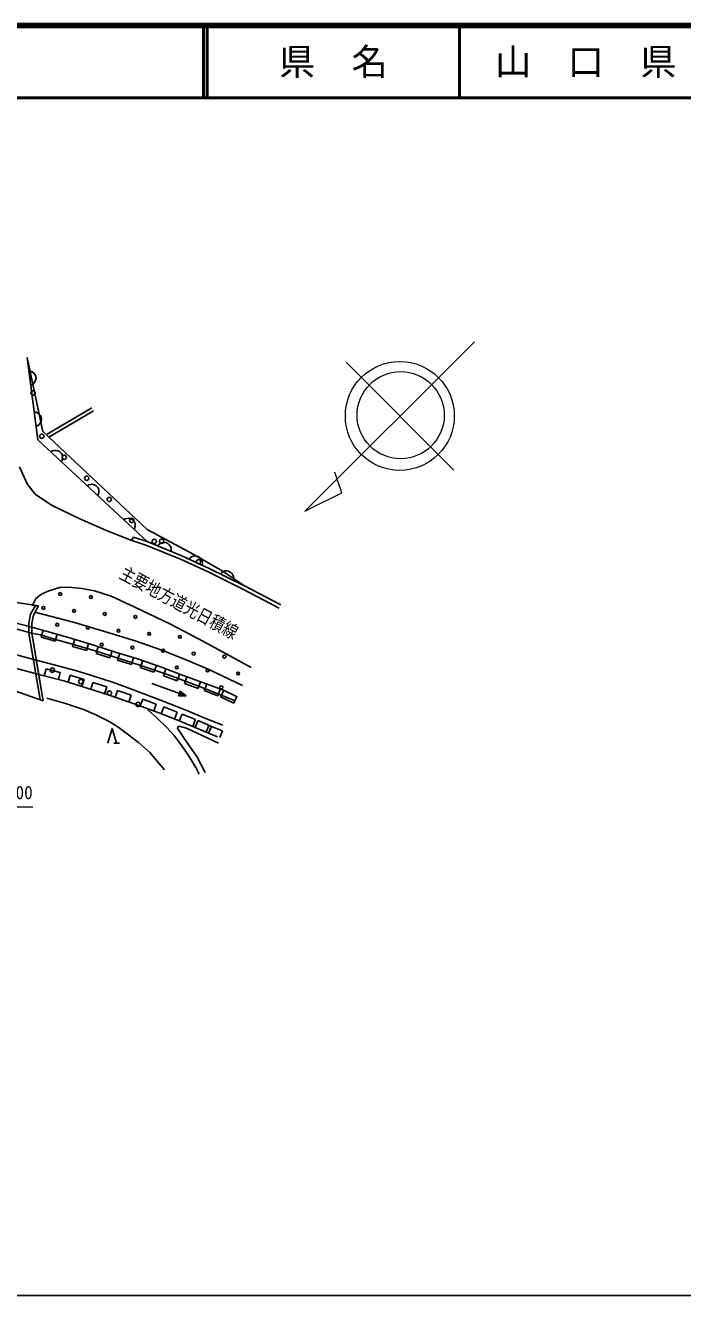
# Model space of a CAD drawing. Units: millimetres, scale not verified. Extents: x 40000 to 680000, y 20000 to 380000.
# Drawn here: x 273216 to 363711, y 205000 to 380000 of the extents above; entities that cross this region are included whole.
import ezdxf
from ezdxf.enums import TextEntityAlignment as Align

# ---------------------------------------------------------------- set-up
doc = ezdxf.new("R2010")
doc.units = ezdxf.units.MM
doc.header["$LTSCALE"] = 1000
for name, color, linetype, lineweight in [('M-BGD', 7, 'Continuous', 25), ('M-BGD-HTXT', 7, 'Continuous', 13), ('M-STR-HTXT', 7, 'Continuous', 13), ('M-TTL', 2, 'Continuous', 140), ('M-TTL-BAND', 7, 'Continuous', 25), ('M-TTL-LINE', 7, 'Continuous', 50)]:
    doc.layers.add(name, color=color, linetype=linetype, lineweight=lineweight)
doc.layers.add('M-BMK-HTXT', color=7, linetype='Continuous')
doc.layers.add('M-TTL-TXT', color=7, linetype='Continuous')
doc.styles.add('ＭＳ ゴシック', font='')
doc.styles.get('ＭＳ ゴシック').set_extended_font_data('MS Gothic')

msp = doc.modelspace()

# ---------------------------------------------------------------- linework, layer by layer
at = {"layer": 'M-BGD'}
for p, q in [((274947, 322916), (273445, 334255)), ((273445, 334255), (275620, 324042)), ((273938, 332364), (273689, 332411)), ((274152, 332271), (273938, 332364)), ((274376, 332099), (274152, 332271)), ((274362, 330685), (274534, 330909)), ((274521, 331916), (274376, 332099)), ((274632, 331689), (274521, 331916)), ((274534, 330909), (274626, 331123)), ((274626, 331123), (274674, 331372)), ((274674, 331372), (274632, 331689)), ((273952, 330429), (274179, 330540)), ((274179, 330540), (274362, 330685)), ((276193, 323698), (282348, 327310)), ((274688, 326694), (274440, 326742)), ((274902, 326602), (274688, 326694)), ((275127, 326430), (274902, 326602)), ((275272, 326247), (275127, 326430)), ((275383, 326020), (275272, 326247)), ((275377, 325454), (275425, 325702)), ((275425, 325702), (275383, 326020)), ((276446, 323267), (282601, 326879)), ((274703, 324759), (274930, 324870)), ((274930, 324870), (275113, 325015)), ((275113, 325015), (275285, 325240)), ((275285, 325240), (275377, 325454)), ((275620, 324042), (285457, 314806)), ((289962, 308874), (274947, 322916)), ((276941, 321379), (276719, 321259)), ((277166, 321443), (276941, 321379)), ((277448, 321453), (277166, 321443)), ((277676, 321404), (277448, 321453)), ((277906, 321299), (277676, 321404)), ((278140, 321080), (277906, 321299)), ((278261, 320858), (278140, 321080)), ((278325, 320633), (278261, 320858)), ((278285, 320123), (278334, 320351)), ((278334, 320351), (278325, 320633)), ((272394, 319170), (273445, 316842)), ((278180, 319893), (278285, 320123)), ((273445, 316842), (274571, 315415)), ((282171, 316763), (281946, 316699)), ((282453, 316772), (282171, 316763)), ((282681, 316723), (282453, 316772)), ((274571, 315415), (276824, 313913)), ((281946, 316699), (281724, 316578)), ((282911, 316618), (282681, 316723)), ((283145, 316399), (282911, 316618)), ((283266, 316177), (283145, 316399)), ((283185, 315212), (283290, 315442)), ((283330, 315953), (283266, 316177)), ((283290, 315442), (283339, 315670)), ((283339, 315670), (283330, 315953)), ((276824, 313913), (280729, 312036)), ((285457, 314806), (289962, 310526)), ((280729, 312036), (284483, 310384)), ((286952, 312018), (286729, 311897)), ((287176, 312082), (286952, 312018)), ((287459, 312092), (287176, 312082)), ((287687, 312043), (287459, 312092)), ((287916, 311937), (287687, 312043)), ((288150, 311719), (287916, 311937)), ((288271, 311496), (288150, 311719)), ((284483, 310384), (287892, 309039)), ((288190, 310531), (288295, 310761)), ((288335, 311272), (288271, 311496)), ((288295, 310761), (288344, 310989)), ((288344, 310989), (288335, 311272)), ((289962, 310526), (295819, 307447)), ((288050, 309514), (287892, 309039)), ((289789, 308405), (287892, 309039)), ((289962, 308874), (288050, 309514)), ((294569, 306463), (289789, 308405)), ((294768, 306922), (289962, 308874)), ((294768, 306922), (289962, 308874)), ((291603, 308467), (291439, 308274)), ((291789, 308607), (291603, 308467)), ((292050, 308717), (291789, 308607)), ((292281, 308753), (292050, 308717)), ((292533, 308736), (292281, 308753)), ((292829, 308616), (292533, 308736)), ((293022, 308451), (292829, 308616)), ((293162, 308265), (293022, 308451)), ((293272, 308004), (293162, 308265)), ((293308, 307774), (293272, 308004)), ((293292, 307522), (293308, 307774)), ((298308, 304743), (294569, 306463)), ((298522, 305195), (294768, 306922)), ((298522, 305195), (294768, 306922)), ((295910, 306661), (295737, 306476)), ((295819, 307447), (300099, 304969)), ((296102, 306792), (295910, 306661)), ((296368, 306890), (296102, 306792)), ((296599, 306916), (296368, 306890)), ((296851, 306888), (296599, 306916)), ((297142, 306754), (296851, 306888)), ((297326, 306581), (297142, 306754)), ((297458, 306389), (297326, 306581)), ((297556, 306124), (297458, 306389)), ((297554, 305640), (297581, 305892)), ((297581, 305892), (297556, 306124)), ((303176, 302346), (298308, 304743)), ((303403, 302792), (298522, 305195)), ((303403, 302792), (298522, 305195)), ((300244, 304615), (300066, 304435)), ((300099, 304969), (303403, 302792)), ((300440, 304741), (300244, 304615)), ((300707, 304832), (300440, 304741)), ((300940, 304852), (300707, 304832)), ((301190, 304817), (300940, 304852)), ((301477, 304676), (301190, 304817)), ((301657, 304498), (301477, 304676)), ((301784, 304302), (301657, 304498)), ((301875, 304035), (301784, 304302)), ((301860, 303552), (301894, 303802)), ((301894, 303802), (301875, 304035)), ((308410, 300149), (303403, 302792)), ((258800, 302566), (275033, 300010)), ((274193, 300142), (274654, 301029)), ((274654, 301029), (275415, 301638)), ((275415, 301638), (276456, 302121)), ((276456, 302121), (277953, 302552)), ((277953, 302552), (279171, 302603)), ((279171, 302603), (280973, 302425)), ((280973, 302425), (282724, 302121)), ((282724, 302121), (285008, 301359)), ((285008, 301359), (288281, 299862)), ((308177, 299707), (303176, 302346)), ((259053, 300946), (274092, 297109)), ((274092, 296288), (259166, 300230)), ((273936, 298895), (274611, 300076)), ((275033, 300010), (274193, 300142)), ((274316, 298754), (275033, 300010)), ((274316, 298754), (275033, 300010)), ((288281, 299862), (293205, 297502)), ((273692, 297626), (273936, 298895)), ((273692, 296254), (273692, 297626)), ((274092, 297588), (274316, 298754)), ((274092, 297588), (274316, 298754)), ((274092, 296288), (274092, 297588)), ((274092, 297109), (274092, 297588)), ((274534, 299137), (279983, 297730)), ((279983, 297730), (284094, 296512)), ((293205, 297502), (297823, 295091)), ((259744, 296534), (274719, 292556)), ((275230, 287110), (273692, 296254)), ((274092, 297109), (279146, 295663)), ((274092, 296288), (274092, 297109)), ((279146, 295663), (274092, 297109)), ((275289, 296018), (274092, 296288)), ((275661, 286960), (274092, 296288)), ((277344, 295409), (275289, 296018)), ((275657, 296661), (275382, 295700)), ((277305, 295149), (277580, 296111)), ((284094, 296512), (288332, 295193)), ((275052, 290581), (260055, 294544)), ((275382, 295700), (277305, 295149)), ((279856, 294698), (277344, 295409)), ((279146, 295663), (282775, 294571)), ((282775, 294571), (279146, 295663)), ((280003, 295405), (279715, 294447)), ((279715, 294447), (281630, 293871)), ((282825, 293835), (279856, 294698)), ((281630, 293871), (281918, 294829)), ((282775, 294571), (285642, 293658)), ((285642, 293658), (282775, 294571)), ((283256, 294418), (282952, 293465)), ((288332, 295193), (292012, 293924)), ((297823, 295091), (301757, 292909)), ((260414, 292252), (275661, 286960)), ((275052, 290581), (274719, 292556)), ((274719, 292556), (277166, 291894)), ((286124, 292795), (282825, 293835)), ((282952, 293465), (284858, 292858)), ((284858, 292858), (285161, 293811)), ((285642, 293658), (288662, 292744)), ((288662, 292744), (285642, 293658)), ((286195, 293491), (285905, 292533)), ((285905, 292533), (287820, 291954)), ((289246, 291780), (286124, 292795)), ((287820, 291954), (288109, 292912)), ((288662, 292744), (291961, 291577)), ((291961, 291577), (288662, 292744)), ((289369, 292494), (289035, 291551)), ((292012, 293924), (295108, 292680)), ((295108, 292680), (298381, 291310)), ((301757, 292909), (304294, 291513)), ((278511, 289686), (275052, 290581)), ((276064, 291352), (275813, 290384)), ((278000, 290851), (276064, 291352)), ((277166, 291894), (280110, 291107)), ((277750, 289883), (278000, 290851)), ((280110, 291107), (282622, 290320)), ((289035, 291551), (290921, 290884)), ((292621, 290613), (289246, 291780)), ((290921, 290884), (291254, 291827)), ((291961, 291577), (295057, 290410)), ((295057, 290410), (291961, 291577)), ((292573, 291346), (292221, 290410)), ((296580, 289166), (292621, 290613)), ((294092, 289705), (294445, 290640)), ((298381, 291310), (301274, 289940)), ((281582, 288747), (278511, 289686)), ((279383, 290465), (279090, 289509)), ((281295, 289880), (279383, 290465)), ((281003, 288924), (281295, 289880)), ((282520, 289490), (282206, 288541)), ((284419, 288862), (282520, 289490)), ((282622, 290320), (285490, 289407)), ((284105, 287913), (284419, 288862)), ((285490, 289407), (288180, 288392)), ((290603, 289339), (295351, 287612)), ((292221, 290410), (294092, 289705)), ((295057, 290410), (297747, 289445)), ((297747, 289445), (295057, 290410)), ((295461, 290265), (295123, 289324)), ((295123, 289324), (297006, 288649)), ((299599, 287973), (296580, 289166)), ((297006, 288649), (297343, 289590)), ((297747, 289445), (300488, 288405)), ((300488, 288405), (297747, 289445)), ((298182, 289280), (297828, 288345)), ((301274, 289940), (303127, 289052)), ((284729, 287707), (281582, 288747)), ((288332, 286489), (284729, 287707)), ((285903, 288365), (285583, 287418)), ((287798, 287725), (285903, 288365)), ((287478, 286777), (287798, 287725)), ((288180, 288392), (291809, 287047)), ((289362, 287176), (289018, 286237)), ((291240, 286486), (289362, 287176)), ((291809, 287047), (295438, 285626)), ((294521, 288255), (294302, 287653)), ((294302, 287653), (295351, 287612)), ((294538, 288185), (294360, 287696)), ((294360, 287696), (295238, 287653)), ((294555, 288114), (294418, 287739)), ((294418, 287739), (295126, 287694)), ((294572, 288044), (294476, 287781)), ((294476, 287781), (295013, 287735)), ((295351, 287612), (294521, 288255)), ((294589, 287974), (294534, 287824)), ((294534, 287824), (294900, 287776)), ((295238, 287653), (294538, 288185)), ((295126, 287694), (294555, 288114)), ((295013, 287735), (294572, 288044)), ((294900, 287776), (294589, 287974)), ((294606, 287904), (294593, 287867)), ((294593, 287867), (294750, 287831)), ((294750, 287831), (294606, 287904)), ((297828, 288345), (299697, 287635)), ((302112, 286933), (299599, 287973)), ((299697, 287635), (300052, 288570)), ((300523, 288388), (300095, 287484)), ((300095, 287484), (301903, 286629)), ((300488, 288405), (302366, 287517)), ((302366, 287517), (300488, 288405)), ((301903, 286629), (302331, 287533)), ((291580, 285296), (288332, 286489)), ((290895, 285547), (291240, 286486)), ((294067, 284306), (291580, 285296)), ((292265, 286100), (291895, 285171)), ((294123, 285360), (292265, 286100)), ((293753, 284431), (294123, 285360)), ((295438, 285626), (297925, 284560)), ((296605, 283291), (294067, 284306)), ((294779, 285098), (294408, 284170)), ((296636, 284356), (294779, 285098)), ((296265, 283427), (296636, 284356)), ((296990, 284214), (296589, 283298)), ((298823, 283414), (296990, 284214)), ((297925, 284560), (300412, 283596)), ((298484, 283550), (298113, 282622)), ((300341, 282808), (298484, 283550)), ((284569, 281125), (285169, 283125)), ((285169, 283125), (285769, 281125)), ((294107, 283225), (294370, 283455)), ((295289, 281452), (294107, 283225)), ((294370, 283455), (295388, 283192)), ((295388, 283192), (299788, 281123)), ((298407, 282504), (296605, 283291)), ((299676, 281997), (298407, 282504)), ((298422, 282498), (298823, 283414)), ((299970, 281879), (300341, 282808)), ((285369, 281125), (286169, 281125)), ((296800, 279251), (295289, 281452)), ((297982, 277051), (296800, 279251))]:
    msp.add_line(p, q, dxfattribs=at)
for points in [[(276177, 287297), (278729, 286563), (281217, 285729), (282914, 285000), (284748, 284085), (285938, 283346), (287227, 282417), (288773, 281203), (290350, 279822), (292367, 277445)], [(290068, 285688), (291372, 284568), (292696, 283277), (293646, 282212), (294671, 280898), (295672, 279408), (296664, 277742), (297128, 276854)]]:
    msp.add_lwpolyline(points, dxfattribs=at)
for centre, radius in [((274267, 329360), 300), ((275468, 323397), 300), ((278567, 320499), 300), ((281665, 317601), 300), ((284764, 314703), 300), ((287863, 311805), 300), ((290962, 308908), 300), ((291961, 308941), 300), ((297059, 306110), 300), ((278012, 301651), 200), ((282234, 301235), 200), ((275692, 299748), 200), ((279915, 299332), 200), ((277595, 297429), 200), ((284137, 298916), 200), ((288359, 298500), 200), ((281817, 297013), 200), ((286040, 296597), 200), ((290262, 296180), 200), ((294484, 295764), 200), ((283720, 294694), 200), ((287943, 294277), 200), ((292165, 293861), 200), ((296387, 293445), 200), ((300609, 293029), 200), ((276909, 291169), 300), ((294068, 291542), 200), ((298290, 291126), 200), ((302512, 290709), 200), ((280848, 289594), 300), ((300193, 288806), 200), ((284787, 288018), 300), ((288727, 286442), 300)]:
    msp.add_circle(centre, radius, dxfattribs=at)
at = {"layer": 'M-BGD-HTXT'}
for p, q in [((335056, 336419), (311701, 313064)), ((332228, 318741), (317378, 333590)), ((316776, 315585), (315832, 318433)), ((311701, 313064), (316776, 315585))]:
    msp.add_line(p, q, dxfattribs=at)
for centre, radius in [((324773, 326196), 7500), ((324891, 326301), 6000)]:
    msp.add_circle(centre, radius, dxfattribs=at)
at = {"layer": 'M-STR-HTXT'}
msp.add_line((245562, 272345), (274245, 272345), dxfattribs=at)
at = {"layer": 'M-TTL'}
msp.add_line((680000, 380000), (40000, 380000), dxfattribs=at)
at = {"layer": 'M-TTL-BAND'}
msp.add_line((40000, 205000), (579000, 205000), dxfattribs=at)
at = {"layer": 'M-TTL-LINE'}
for p, q in [((297750, 380000), (297750, 370000)), ((298250, 380000), (298250, 370000)), ((333000, 380000), (333000, 370000)), ((40000, 370000), (680000, 370000))]:
    msp.add_line(p, q, dxfattribs=at)

# ---------------------------------------------------------------- texts
at = {"layer": 'M-BMK-HTXT', "style": 'ＭＳ ゴシック', "width": 0.8}
msp.add_text('主要地方道光日積線', height=1833, rotation=331.6, dxfattribs=at).set_placement((285762, 303457), align=Align.BOTTOM_LEFT)
at = {"layer": 'M-STR-HTXT', "style": 'ＭＳ ゴシック', "width": 0.95}
msp.add_text('ヒュ－ム管 L=19.0 Φ=800', height=1833, dxfattribs=at).set_placement((246228, 272845), align=Align.BOTTOM_LEFT)
at = {"layer": 'M-TTL-TXT', "style": 'ＭＳ ゴシック'}
for s, p in [('県\u3000名', (315625, 375000)), ('山\u3000口\u3000県', (350375, 375000))]:
    msp.add_text(s, height=3666, dxfattribs=at).set_placement(p, align=Align.MIDDLE_CENTER)

doc.saveas('drawing.dxf')
